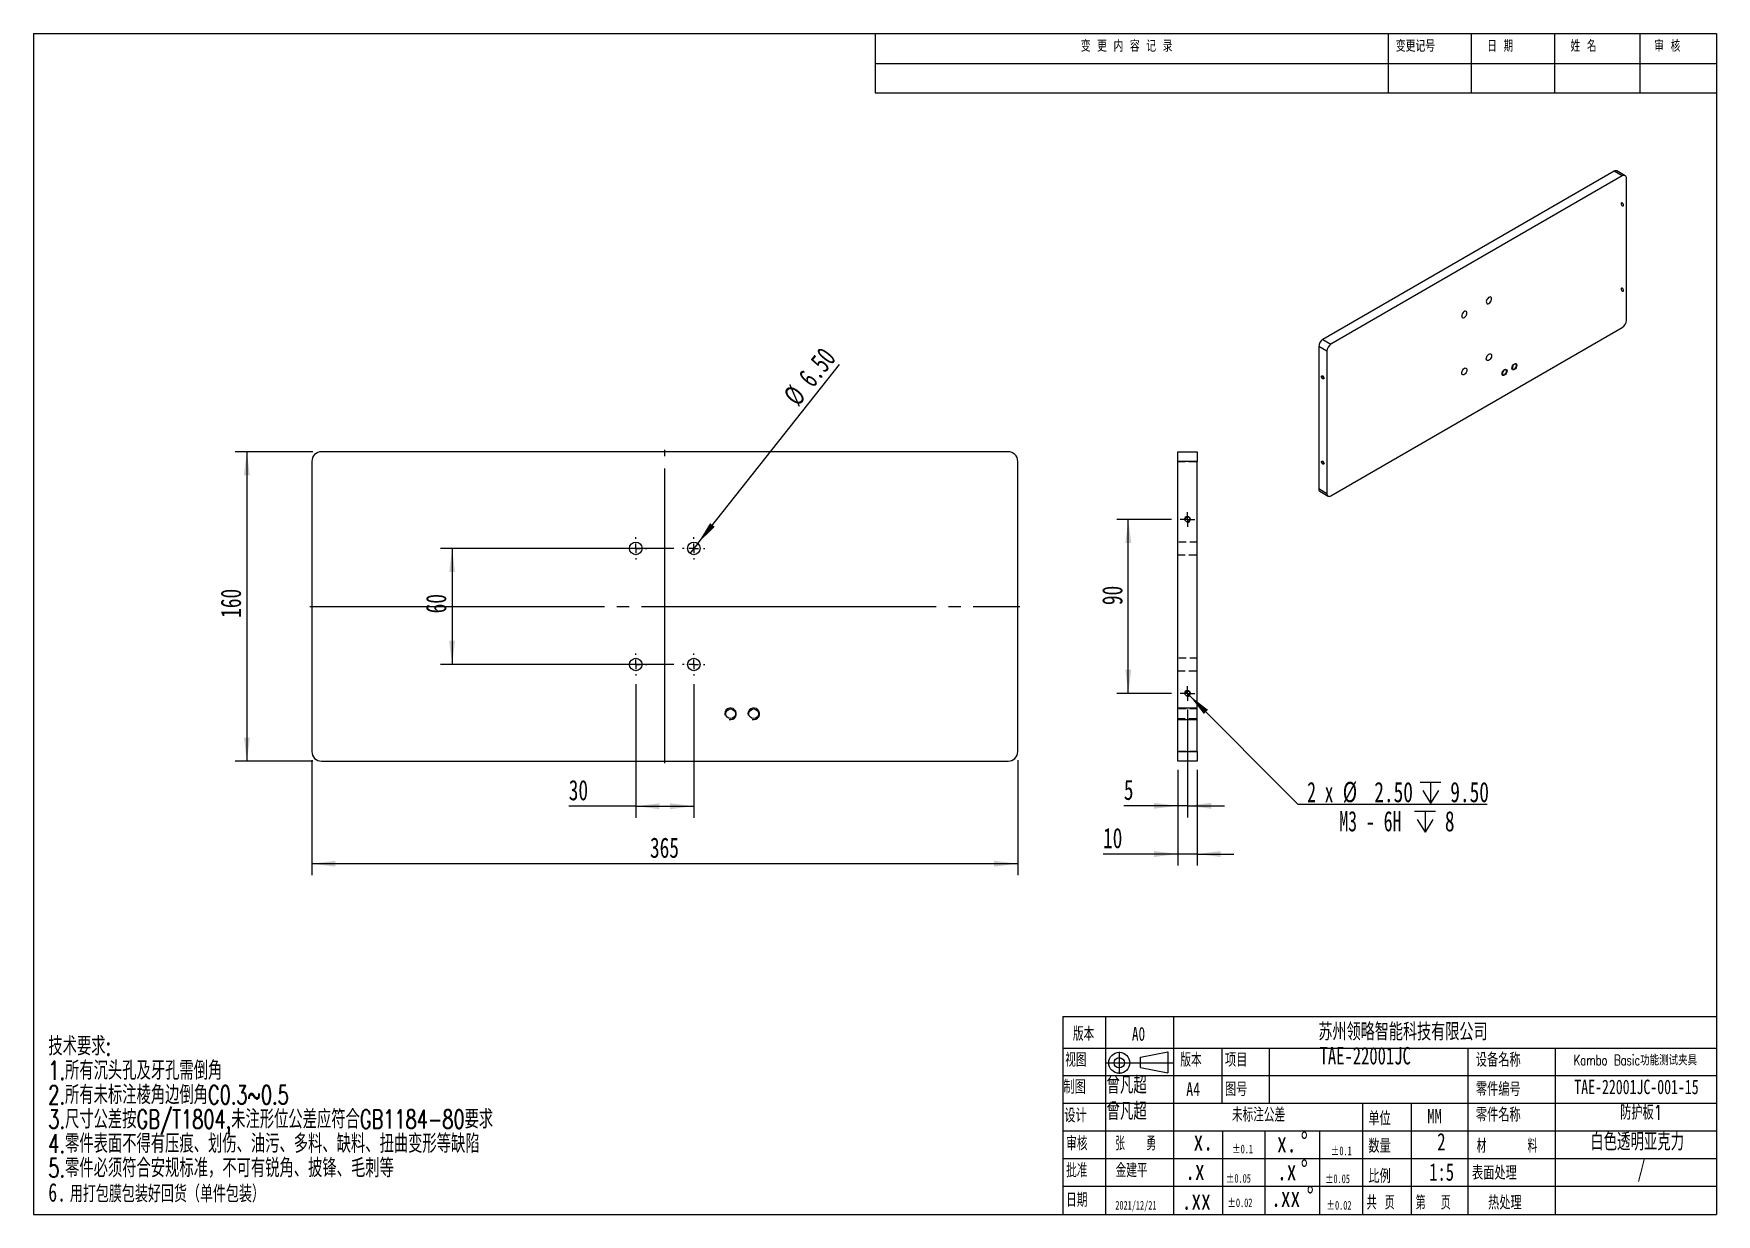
# Model space of a CAD drawing. Extents: x 2 to 292, y 3 to 207.
import ezdxf

# ---------------------------------------------------------------- set-up
doc = ezdxf.new("R2010")
doc.units = 0
for name, pattern in [('SLD-中心线', [34.29, 30.48, -1.27, 1.27, -1.27]), ('SLD-实线', [0]), ('SLD-虚线', [1.905, 1.27, -0.635])]:
    doc.linetypes.add(name, pattern=pattern)
doc.layers.get('0').update_dxf_attribs({"linetype": 'CONTINUOUS'})
for name, color, linetype in [('FORMAT', 7, 'SLD-实线'), ('图层1', 5, 'SLD-中心线'), ('图层7', 7, 'SLD-实线'), ('图框', 7, 'SLD-实线'), ('粗实线', 7, 'SLD-实线')]:
    doc.layers.add(name, color=color, linetype=linetype)
doc.styles.add('SLDTEXTSTYLE0', font='TXT', dxfattribs={"width": 0.7, "bigfont": 'bigfont'})
doc.styles.add('SLDTEXTSTYLE1', font='TXT', dxfattribs={"width": 0.736842, "bigfont": 'bigfont'})
doc.styles.add('SLDTEXTSTYLE10', font='TXT', dxfattribs={"width": 0.633333})
doc.styles.add('SLDTEXTSTYLE11', font='TXT', dxfattribs={"width": 0.642857})
doc.styles.add('SLDTEXTSTYLE2', font='TXT', dxfattribs={"width": 0.7})
doc.styles.add('SLDTEXTSTYLE3', font='TXT', dxfattribs={"width": 0.663})
doc.styles.add('SLDTEXTSTYLE4', font='TXT', dxfattribs={"width": 0.559211, "bigfont": 'bigfont'})
doc.styles.add('SLDTEXTSTYLE5', font='TXT', dxfattribs={"width": 0.736842})
doc.styles.add('SLDTEXTSTYLE6', font='TXT', dxfattribs={"width": 0.629187, "bigfont": 'bigfont'})
doc.styles.add('SLDTEXTSTYLE7', font='TXT', dxfattribs={"width": 0.657895, "bigfont": 'bigfont'})
doc.styles.add('SLDTEXTSTYLE8', font='TXT', dxfattribs={"width": 0.618421, "bigfont": 'bigfont'})
doc.styles.add('SLDTEXTSTYLE9', font='TXT', dxfattribs={"width": 0.58, "bigfont": 'bigfont'})
doc.dimstyles.new('SLDDIMSTYLE0', dxfattribs={"dimtxt": 3.5, "dimasz": 4.08, "dimexe": 0, "dimexo": 0.0625, "dimgap": 0.875, "dimtad": 2, "dimlfac": 3, "dimrnd": 1e-09, "dimzin": 12, "dimtxsty": 'SLDTEXTSTYLE2', "dimsah": 1, "dimcen": 0.09, "dimazin": 3, "dimtfac": 1, "dimtofl": 0, "dimtmove": 0, "dimatfit": 3, "dimtolj": 1, "dimtzin": 12})
doc.dimstyles.new('SLDDIMSTYLE1', dxfattribs={"dimtxt": 3.5, "dimasz": 4.08, "dimexe": 0, "dimexo": 0.0625, "dimgap": 0.875, "dimtad": 2, "dimlfac": 3, "dimrnd": 1e-09, "dimzin": 4, "dimtxsty": 'SLDTEXTSTYLE2', "dimblk1": 'NONE', "dimsah": 1, "dimcen": 0, "dimazin": 3, "dimtfac": 1, "dimtmove": 0, "dimatfit": 3, "dimtolj": 1, "dimtzin": 12})
doc.dimstyles.new('SLDDIMSTYLE2', dxfattribs={"dimtxt": 3.5, "dimasz": 4.08, "dimexe": 0, "dimexo": 0.0625, "dimgap": 0.875, "dimtad": 2, "dimlfac": 3, "dimrnd": 1e-09, "dimzin": 12, "dimtxsty": 'SLDTEXTSTYLE2', "dimsah": 1, "dimcen": 0.09, "dimazin": 3, "dimtfac": 1, "dimtmove": 0, "dimatfit": 3, "dimtolj": 1, "dimtzin": 12})
doc.dimstyles.new('SLDDIMSTYLE3', dxfattribs={"dimtxt": 3.5, "dimasz": 4.08, "dimexe": 0, "dimexo": 0.0625, "dimgap": 0.875, "dimtad": 0, "dimtih": 1, "dimtoh": 1, "dimlfac": 3, "dimrnd": 1e-09, "dimzin": 4, "dimtxsty": 'SLDTEXTSTYLE2', "dimblk1": 'NONE', "dimsah": 1, "dimcen": 0, "dimazin": 3, "dimtfac": 1, "dimtmove": 0, "dimatfit": 3, "dimtolj": 1, "dimtzin": 12})

# ---------------------------------------------------------------- blocks, each defined once
blk = doc.blocks.new('SW_NOTE_0')
at = {"layer": '图层7', "color": 0, "char_height": 1.5, "attachment_point": 1, "style": 'SLDTEXTSTYLE3'}
for s, insert in [('%%p', (0, 1.93)), ('0.05', (1.44, 1.93))]:
    blk.add_mtext(s, dxfattribs=dict(at, insert=insert))
blk = doc.blocks.new('SW_NOTE_1')
at = {"layer": '图层7', "color": 0, "char_height": 1.5, "attachment_point": 1, "style": 'SLDTEXTSTYLE3'}
for s, insert in [('%%p', (0, 1.93)), ('0.02', (1.44, 1.93))]:
    blk.add_mtext(s, dxfattribs=dict(at, insert=insert))
blk = doc.blocks.new('SW_NOTE_2')
at = {"layer": '图层7', "color": 0, "char_height": 1.5, "attachment_point": 1, "style": 'SLDTEXTSTYLE3'}
for s, insert in [('%%p', (0, 1.93)), ('0.1', (1.44, 1.93))]:
    blk.add_mtext(s, dxfattribs=dict(at, insert=insert))
blk = doc.blocks.new('SW_NOTE_3')
at = {"layer": '图层7', "color": 0, "attachment_point": 1}
for s, insert, char_height, style in [('\\M+18B5A术\\M+19776\\M+18B81:', (0, 4.13), 3.2, 'SLDTEXTSTYLE0'), ('1.\\M+18F8A\\M+1974C沉头\\M+18D45\\M+18B79\\M+189E5\\M+18D45\\M+18EF9\\M+1937C\\M+18A70', (0, -0.07), 3.2, 'SLDTEXTSTYLE0'), ('2.\\M+18F8A\\M+1974C\\M+196A2标\\M+1928D棱\\M+18A70边\\M+1937C\\M+18A70C0.3~0.5', (0, -4.27), 3.2, 'SLDTEXTSTYLE0'), ('3.\\M+18EDA\\M+190A1\\M+18CF6\\M+18DB7\\M+188C2GB/T1804,\\M+196A2\\M+1928D\\M+18C60\\M+188CA\\M+18CF6\\M+18DB7应\\M+19584\\M+18D87GB1184-80\\M+19776\\M+18B81', (0, -8.47), 3.2, 'SLDTEXTSTYLE0'), ('4.\\M+197EB\\M+18C8F\\M+1955C\\M+196CA\\M+19573\\M+193BE\\M+1974C压\\M+18DAD\\M+18141划伤\\M+18141\\M+196FB污\\M+18141\\M+191BD\\M+197BF\\M+18141\\M+1E39E\\M+197BF\\M+18141扭\\M+18BC8变\\M+18C60\\M+19399\\M+1E39E\\M+1E89C', (0, -12.67), 3.2, 'SLDTEXTSTYLE0'), ('5.\\M+197EB\\M+18C8F\\M+1954B须\\M+19584\\M+18D87\\M+188C0规标\\M+18F79\\M+18143\\M+19573\\M+189C2\\M+1974C锐\\M+18A70\\M+18141\\M+194E2锋\\M+18141\\M+196D1\\M+18E68\\M+19399', (0, -16.87), 3.2, 'SLDTEXTSTYLE0'), ('6.', (0, -21.07), 3.2, 'SLDTEXTSTYLE2'), ('\\M+19770\\M+191C5\\M+195EF\\M+1968C\\M+195EF\\M+19195\\M+18D44\\M+189F1货\\M+18169单\\M+18C8F\\M+195EF\\M+19195\\M+1816A', (3.72, -21.47), 2.91042, 'SLDTEXTSTYLE0')]:
    blk.add_mtext(s, dxfattribs=dict(at, insert=insert, char_height=char_height, style=style))
blk = doc.blocks.new('SW_NOTE_4')
at = {"layer": '图层7', "color": 0, "char_height": 3.5, "attachment_point": 1, "style": 'SLDTEXTSTYLE2'}
for s, insert in [('.x', (0, 4.51)), ('%%d', (4.07, 4.51))]:
    blk.add_mtext(s, dxfattribs=dict(at, insert=insert))
blk = doc.blocks.new('SW_NOTE_5')
at = {"layer": '图层7', "color": 0, "char_height": 3.5, "attachment_point": 1, "style": 'SLDTEXTSTYLE2'}
for s, insert in [('x.', (0, 4.51)), ('%%d', (4.07, 4.51))]:
    blk.add_mtext(s, dxfattribs=dict(at, insert=insert))
blk = doc.blocks.new('SW_NOTE_6')
at = {"layer": '图层7', "color": 0, "char_height": 3.5, "attachment_point": 1, "style": 'SLDTEXTSTYLE2'}
for s, insert in [('.xx', (0, 4.51)), ('%%d', (6.11, 4.51))]:
    blk.add_mtext(s, dxfattribs=dict(at, insert=insert))
blk = doc.blocks.new('SW_NOTE_7')
at = {"layer": '图层7', "color": 0, "char_height": 1.5, "attachment_point": 1, "style": 'SLDTEXTSTYLE3'}
for s, insert in [('%%p', (0, 1.93)), ('0.1', (1.44, 1.93))]:
    blk.add_mtext(s, dxfattribs=dict(at, insert=insert))
blk = doc.blocks.new('SW_NOTE_8')
at = {"layer": '图层7', "color": 0, "char_height": 1.5, "attachment_point": 1, "style": 'SLDTEXTSTYLE3'}
for s, insert in [('%%p', (0, 1.93)), ('0.05', (1.44, 1.93))]:
    blk.add_mtext(s, dxfattribs=dict(at, insert=insert))
blk = doc.blocks.new('SW_NOTE_9')
at = {"layer": '图层7', "color": 0, "char_height": 1.5, "attachment_point": 1, "style": 'SLDTEXTSTYLE3'}
for s, insert in [('%%p', (0, 1.93)), ('0.02', (1.44, 1.93))]:
    blk.add_mtext(s, dxfattribs=dict(at, insert=insert))
blk = doc.blocks.new('_D')
at = {"layer": '图框', "color": 5}
for p, q in [((50.14, 81.36), (50.14, 61.52)), ((171.81, 81.36), (171.81, 61.52)), ((171.81, 63.52), (50.14, 63.52))]:
    blk.add_line(p, q, dxfattribs=at)
for points in [[(50.14, 63.52), (54.22, 63.02), (54.22, 64.03)], [(171.81, 63.52), (167.73, 64.03), (167.73, 63.02)]]:
    blk.add_solid(points, dxfattribs=at)
at = {"layer": '图框', "color": 5, "insert": (108.42, 68.04), "char_height": 3.5, "attachment_point": 1, "style": 'SLDTEXTSTYLE2'}
blk.add_mtext('365', dxfattribs=at)
blk = doc.blocks.new('_D_1')
at = {"layer": '图框', "color": 5}
for p, q in [((50.31, 134.52), (36.95, 134.52)), ((38.95, 134.52), (38.95, 81.19)), ((50.31, 81.19), (36.95, 81.19))]:
    blk.add_line(p, q, dxfattribs=at)
for points in [[(38.95, 134.52), (38.44, 130.44), (39.46, 130.44)], [(38.95, 81.19), (39.46, 85.27), (38.44, 85.27)]]:
    blk.add_solid(points, dxfattribs=at)
at = {"layer": '图框', "color": 5, "insert": (34.44, 105.9), "char_height": 3.5, "attachment_point": 1, "rotation": 90, "style": 'SLDTEXTSTYLE2'}
blk.add_mtext('160', dxfattribs=at)
blk = doc.blocks.new('_D_2')
at = {"layer": '图框', "color": 5}
for p, q in [((112.56, 117.86), (72.32, 117.86)), ((74.32, 117.86), (74.32, 97.86)), ((112.56, 97.86), (72.32, 97.86))]:
    blk.add_line(p, q, dxfattribs=at)
for points in [[(74.32, 117.86), (73.81, 113.78), (74.83, 113.78)], [(74.32, 97.86), (74.83, 101.94), (73.81, 101.94)]]:
    blk.add_solid(points, dxfattribs=at)
at = {"layer": '图框', "color": 5, "insert": (69.81, 106.67), "char_height": 3.5, "attachment_point": 1, "rotation": 90, "style": 'SLDTEXTSTYLE2'}
blk.add_mtext('60', dxfattribs=at)
blk = doc.blocks.new('_D_3')
at = {"layer": '图框', "color": 5}
for p, q in [((105.98, 94.44), (105.98, 71.43)), ((115.98, 94.44), (115.98, 71.43)), ((105.98, 73.43), (94.42, 73.43)), ((105.98, 73.43), (115.98, 73.43))]:
    blk.add_line(p, q, dxfattribs=at)
for points in [[(105.98, 73.43), (110.06, 72.93), (110.06, 73.94)], [(115.98, 73.43), (111.9, 73.94), (111.9, 72.93)]]:
    blk.add_solid(points, dxfattribs=at)
at = {"layer": '图框', "color": 5, "insert": (94.42, 77.95), "char_height": 3.5, "attachment_point": 1, "style": 'SLDTEXTSTYLE2'}
blk.add_mtext('30', dxfattribs=at)
blk = doc.blocks.new('_D_4')
at = {"layer": '图框', "color": 5}
for q in [(141.1, 149.57), (115.3, 117.01)]:
    blk.add_line((116.65, 118.71), q, dxfattribs=at)
blk.add_solid([(116.65, 118.71), (119.58, 121.59), (118.78, 122.22)], dxfattribs=at)
at = {"layer": '图框', "color": 5, "char_height": 3.5, "attachment_point": 1, "rotation": 51.6164, "style": 'SLDTEXTSTYLE2'}
for s, insert in [('6.50', (133.76, 147.56)), ('%%c', (131.19, 144.34))]:
    blk.add_mtext(s, dxfattribs=dict(at, insert=insert))
blk = doc.blocks.new('_NONE')
blk = doc.blocks.new('SW_CENTERMARKSYMBOL_0')
at = {"layer": '图框', "color": 0}
for p, q in [((-1.67, 0), (-1.92, 0)), ((0, 0), (-0.83, 0)), ((0, 1.67), (0, 1.92)), ((0, 0), (0, 0.83)), ((0, 0), (0, -0.83)), ((0, 0), (0.83, 0)), ((1.67, 0), (1.92, 0)), ((0, -1.67), (0, -1.92))]:
    blk.add_line(p, q, dxfattribs=at)
blk = doc.blocks.new('SW_CENTERMARKSYMBOL_1')
at = {"layer": '图框', "color": 0}
for p, q in [((-1.67, 0), (-1.92, 0)), ((0, 0), (-0.83, 0)), ((0, 1.67), (0, 1.92)), ((0, 0), (0, 0.83)), ((0, 0), (0, -0.83)), ((0, 0), (0.83, 0)), ((1.67, 0), (1.92, 0)), ((0, -1.67), (0, -1.92))]:
    blk.add_line(p, q, dxfattribs=at)
blk = doc.blocks.new('SW_CENTERMARKSYMBOL_2')
at = {"layer": '图框', "color": 0}
for p, q in [((-1.67, 0), (-1.92, 0)), ((0, 0), (-0.83, 0)), ((0, 1.67), (0, 1.92)), ((0, 0), (0, 0.83)), ((0, 0), (0, -0.83)), ((0, 0), (0.83, 0)), ((1.67, 0), (1.92, 0)), ((0, -1.67), (0, -1.92))]:
    blk.add_line(p, q, dxfattribs=at)
blk = doc.blocks.new('SW_CENTERMARKSYMBOL_3')
at = {"layer": '图框', "color": 0}
for p, q in [((-1.67, 0), (-1.92, 0)), ((0, 0), (-0.83, 0)), ((0, 1.67), (0, 1.92)), ((0, 0), (0, 0.83)), ((0, 0), (0, -0.83)), ((0, 0), (0.83, 0)), ((1.67, 0), (1.92, 0)), ((0, -1.67), (0, -1.92))]:
    blk.add_line(p, q, dxfattribs=at)
blk = doc.blocks.new('_D_5')
at = {"layer": '图框', "color": 5}
for p, q in [((199.39, 79.69), (199.39, 63.19)), ((202.72, 79.69), (202.72, 63.19)), ((199.39, 65.19), (186.5, 65.19)), ((202.72, 65.19), (199.39, 65.19)), ((202.72, 65.19), (209.07, 65.19))]:
    blk.add_line(p, q, dxfattribs=at)
for points in [[(199.39, 65.19), (195.31, 65.7), (195.31, 64.68)], [(202.72, 65.19), (206.8, 64.68), (206.8, 65.7)]]:
    blk.add_solid(points, dxfattribs=at)
at = {"layer": '图框', "color": 5, "insert": (186.5, 69.7), "char_height": 3.5, "attachment_point": 1, "style": 'SLDTEXTSTYLE2'}
blk.add_mtext('10', dxfattribs=at)
blk = doc.blocks.new('_D_6')
at = {"layer": '图框', "color": 5}
for p, q in [((198.31, 122.86), (188.86, 122.86)), ((190.86, 92.86), (190.86, 122.86)), ((198.31, 92.86), (188.86, 92.86))]:
    blk.add_line(p, q, dxfattribs=at)
for points in [[(190.86, 122.86), (190.35, 118.78), (191.37, 118.78)], [(190.86, 92.86), (191.37, 96.94), (190.35, 96.94)]]:
    blk.add_solid(points, dxfattribs=at)
at = {"layer": '图框', "color": 5, "insert": (186.35, 108.09), "char_height": 3.5, "attachment_point": 1, "rotation": 90, "style": 'SLDTEXTSTYLE2'}
blk.add_mtext('90', dxfattribs=at)
blk = doc.blocks.new('_D_7')
at = {"layer": '图框', "color": 5}
for p, q in [((201.06, 90.11), (201.06, 71.5)), ((199.39, 79.69), (199.39, 71.5)), ((199.39, 73.5), (190.09, 73.5)), ((201.06, 73.5), (199.39, 73.5)), ((201.06, 73.5), (207.41, 73.5))]:
    blk.add_line(p, q, dxfattribs=at)
for points in [[(199.39, 73.5), (195.31, 74.01), (195.31, 73)], [(201.06, 73.5), (205.14, 73), (205.14, 74.01)]]:
    blk.add_solid(points, dxfattribs=at)
at = {"layer": '图框', "color": 5, "insert": (190.09, 78.02), "char_height": 3.5, "attachment_point": 1, "style": 'SLDTEXTSTYLE2'}
blk.add_mtext('5', dxfattribs=at)
blk = doc.blocks.new('SW_SYMBOL_HOLE_DEPTH')
at = {"layer": '图框', "color": 0}
for p, q in [((0, 875), (800, 875)), ((400, 875), (400, 75)), ((100, 555), (400, 75)), ((700, 555), (400, 75))]:
    blk.add_line(p, q, dxfattribs=at)
blk = doc.blocks.new('_D_8')
at = {"layer": '图框', "color": 5}
for p, q in [((200.76, 93.15), (201.35, 92.56)), ((201.35, 92.56), (220.1, 73.81)), ((220.1, 73.81), (252.7, 73.81))]:
    blk.add_line(p, q, dxfattribs=at)
blk.add_solid([(201.35, 92.56), (203.88, 89.32), (204.6, 90.04)], dxfattribs=at)
at = {"layer": '图框', "color": 5, "xscale": 0.004511737089201878, "yscale": 0.004511737089201878, "zscale": 0.004511737089201878}
for p in [(241.14, 73.63), (240.21, 68.61)]:
    blk.add_blockref('SW_SYMBOL_HOLE_DEPTH', p, dxfattribs=at)
at = {"layer": '图框', "color": 5, "char_height": 3.5, "attachment_point": 1}
for s, insert, style in [('2 x', (221.69, 77.62), 'SLDTEXTSTYLE10'), ('%%c', (227.82, 77.63), 'SLDTEXTSTYLE2'), ('2.50', (233.25, 77.62), 'SLDTEXTSTYLE2'), ('9.50', (246.35, 77.62), 'SLDTEXTSTYLE2'), ('M3 - 6H', (227.22, 72.6), 'SLDTEXTSTYLE11'), ('8', (245.42, 72.6), 'SLDTEXTSTYLE2')]:
    blk.add_mtext(s, dxfattribs=dict(at, insert=insert, style=style))
blk = doc.blocks.new('SW_CENTERMARKSYMBOL_4')
at = {"layer": '图框', "color": 0}
for p, q in [((-0.83, 0), (-1.25, 0)), ((0, 0), (-0.83, 0)), ((0, 0.83), (0, 1.25)), ((0, 0), (0, 0.83)), ((0, 0), (0, -0.83)), ((0, 0), (0.83, 0)), ((0.83, 0), (1.25, 0)), ((0, -0.83), (0, -1.25))]:
    blk.add_line(p, q, dxfattribs=at)
blk = doc.blocks.new('SW_CENTERMARKSYMBOL_5')
at = {"layer": '图框', "color": 0}
for p, q in [((-0.83, 0), (-1.25, 0)), ((0, 0), (-0.83, 0)), ((0, 0.83), (0, 1.25)), ((0, 0), (0, 0.83)), ((0, 0), (0, -0.83)), ((0, 0), (0.83, 0)), ((0.83, 0), (1.25, 0)), ((0, -0.83), (0, -1.25))]:
    blk.add_line(p, q, dxfattribs=at)

msp = doc.modelspace()

# ---------------------------------------------------------------- linework, layer by layer
at = {"color": 7, "linetype": 'SLD-实线'}
for p, q in [((274.5806, 182.8599), (224.376, 153.8774)), ((275.9948, 182.0435), (274.5806, 182.8599)), ((276.4948, 182.093), (275.0806, 182.9094)), ((275.9948, 182.0435), (225.7902, 153.061)), ((276.7019, 157.1389), (276.7019, 181.6352)), ((224.376, 153.8774), (225.7902, 153.061)), ((225.7902, 126.9317), (275.9948, 155.9142)), ((225.0831, 151.8363), (223.6689, 152.6527)), ((223.6689, 152.6527), (223.6689, 128.1565)), ((225.0831, 151.8363), (225.0831, 127.34)), ((170.1427, 134.5241), (51.8094, 134.5241)), ((199.3902, 134.5241), (202.7235, 134.5241)), ((199.3902, 132.8574), (199.3902, 134.5241)), ((202.7235, 134.5241), (202.7235, 132.8574)), ((50.1427, 132.8574), (50.1427, 82.8574)), ((171.8094, 82.8574), (171.8094, 132.8574)), ((202.7235, 132.8574), (199.3902, 132.8574)), ((199.3902, 82.8574), (199.3902, 132.8574)), ((202.7235, 82.8574), (202.7235, 132.8574)), ((223.6689, 128.1565), (225.0831, 127.34)), ((223.8761, 127.6986), (225.2903, 126.8822)), ((199.3902, 90.3574), (202.7235, 90.3574)), ((199.3902, 90.3574), (202.7235, 90.3574)), ((199.3902, 88.3574), (202.7235, 88.3574)), ((199.3902, 88.3574), (202.7235, 88.3574)), ((199.3902, 82.8574), (202.7235, 82.8574)), ((199.3902, 81.1908), (199.3902, 82.8574)), ((202.7235, 82.8574), (202.7235, 81.1908)), ((51.8094, 81.1908), (170.1427, 81.1908)), ((202.7235, 81.1908), (199.3902, 81.1908))]:
    msp.add_line(p, q, dxfattribs=at)
at = {"color": 7, "linetype": 'SLD-虚线'}
for p, q in [((199.3902, 132.8574), (202.7235, 132.8574)), ((202.7235, 118.9408), (199.3902, 118.9408)), ((199.3902, 116.7741), (202.7235, 116.7741)), ((202.7235, 98.9408), (199.3902, 98.9408)), ((199.3902, 96.7741), (202.7235, 96.7741)), ((202.7235, 90.1908), (199.3902, 90.1908)), ((199.3902, 88.5241), (202.7235, 88.5241)), ((202.7235, 82.8574), (199.3902, 82.8574))]:
    msp.add_line(p, q, dxfattribs=at)
at = {"color": 7, "linetype": 'SLD-实线', "flags": 128}
for points in [[(275.9948, 177.3891), (275.9136, 177.4173), (275.8448, 177.4039), (275.7988, 177.351), (275.7827, 177.2666), (275.7988, 177.1635), (275.8448, 177.0575), (275.9136, 176.9647), (275.9948, 176.8992), (276.076, 176.8709), (276.1448, 176.8843), (276.1908, 176.9372), (276.2069, 177.0217), (276.1908, 177.1247), (276.1448, 177.2307), (276.076, 177.3236), (275.9948, 177.3891)], [(275.9948, 162.6914), (275.9136, 162.7196), (275.8448, 162.7062), (275.7988, 162.6533), (275.7827, 162.5689), (275.7988, 162.4658), (275.8448, 162.3598), (275.9136, 162.2669), (275.9948, 162.2014), (276.076, 162.1732), (276.1448, 162.1866), (276.1908, 162.2395), (276.2069, 162.3239), (276.1908, 162.427), (276.1448, 162.533), (276.076, 162.6258), (275.9948, 162.6914)], [(253.0138, 160.0807), (253.1631, 160.1956), (253.2961, 160.3556), (253.3986, 160.5433), (253.4594, 160.7384), (253.4719, 160.9197), (253.4347, 161.0676), (253.352, 161.1661), (253.2326, 161.2045), (253.0895, 161.1786), (252.9382, 161.0913), (252.7951, 160.952), (252.6757, 160.7757), (252.5929, 160.5817), (252.5558, 160.3909), (252.5683, 160.224), (252.6291, 160.099), (252.7315, 160.0297), (252.8646, 160.0233), (253.0138, 160.0807)], [(248.7712, 157.6315), (248.9204, 157.7464), (249.0535, 157.9064), (249.156, 158.0941), (249.2168, 158.2892), (249.2292, 158.4705), (249.1921, 158.6184), (249.1094, 158.7169), (248.99, 158.7553), (248.8469, 158.7294), (248.6955, 158.6421), (248.5524, 158.5027), (248.433, 158.3265), (248.3503, 158.1325), (248.3131, 157.9416), (248.3256, 157.7747), (248.3864, 157.6498), (248.4889, 157.5804), (248.622, 157.5741), (248.7712, 157.6315)], [(253.0138, 151.3437), (253.1631, 151.4011), (253.2961, 151.3948), (253.3986, 151.3254), (253.4594, 151.2005), (253.4719, 151.0336), (253.4347, 150.8428), (253.352, 150.6487), (253.2326, 150.4725), (253.0895, 150.3331), (252.9382, 150.2458), (252.7951, 150.2199), (252.6757, 150.2583), (252.5929, 150.3568), (252.5558, 150.5047), (252.5683, 150.6861), (252.6291, 150.8811), (252.7315, 151.0688), (252.8646, 151.2288), (253.0138, 151.3437)], [(248.7712, 148.8945), (248.9204, 148.9519), (249.0535, 148.9456), (249.156, 148.8762), (249.2168, 148.7513), (249.2292, 148.5843), (249.1921, 148.3935), (249.1094, 148.1995), (248.99, 148.0233), (248.8469, 147.8839), (248.6955, 147.7966), (248.5524, 147.7707), (248.433, 147.8091), (248.3503, 147.9076), (248.3131, 148.0555), (248.3256, 148.2368), (248.3864, 148.4319), (248.4889, 148.6196), (248.622, 148.7796), (248.7712, 148.8945)], [(255.7008, 147.7099), (255.5385, 147.6534), (255.4008, 147.6802), (255.3089, 147.786), (255.2766, 147.9549), (255.3089, 148.161), (255.4008, 148.373), (255.5385, 148.5587), (255.7008, 148.6897), (255.8632, 148.7461), (256.0008, 148.7194), (256.0928, 148.6136), (256.1251, 148.4447), (256.0928, 148.2386), (256.0008, 148.0265), (255.8632, 147.8409), (255.7008, 147.7099)], [(255.7008, 147.7915), (255.8286, 147.8928), (255.939, 148.0356), (256.0173, 148.2005), (256.0529, 148.3654), (256.0409, 148.5078), (255.983, 148.6087), (255.887, 148.6544), (255.7658, 148.6386), (255.6359, 148.5636), (255.5147, 148.4395), (255.4187, 148.283), (255.3608, 148.1152), (255.3488, 147.9589), (255.3844, 147.8351), (255.4627, 147.7606), (255.5731, 147.7454), (255.7008, 147.7915)], [(257.3979, 148.6896), (257.2355, 148.6331), (257.0979, 148.6599), (257.0059, 148.7657), (256.9736, 148.9346), (257.0059, 149.1407), (257.0979, 149.3527), (257.2355, 149.5384), (257.3979, 149.6694), (257.5603, 149.7258), (257.6979, 149.6991), (257.7899, 149.5932), (257.8222, 149.4244), (257.7899, 149.2183), (257.6979, 149.0062), (257.5603, 148.8206), (257.3979, 148.6896)], [(257.3979, 148.7712), (257.5256, 148.8725), (257.6361, 149.0153), (257.7144, 149.1802), (257.7499, 149.345), (257.738, 149.4875), (257.68, 149.5884), (257.584, 149.634), (257.4629, 149.6183), (257.3329, 149.5433), (257.2118, 149.4192), (257.1158, 149.2626), (257.0578, 149.0949), (257.0459, 148.9386), (257.0814, 148.8148), (257.1597, 148.7403), (257.2702, 148.725), (257.3979, 148.7712)], [(224.376, 147.5902), (224.4572, 147.5247), (224.526, 147.4319), (224.572, 147.3258), (224.5881, 147.2228), (224.572, 147.1383), (224.526, 147.0854), (224.4572, 147.0721), (224.376, 147.1003), (224.2948, 147.1658), (224.226, 147.2586), (224.18, 147.3646), (224.1639, 147.4677), (224.18, 147.5521), (224.226, 147.605), (224.2948, 147.6184), (224.376, 147.5902)], [(224.376, 147.1411), (224.4437, 147.1176), (224.501, 147.1287), (224.5393, 147.1728), (224.5528, 147.2432), (224.5393, 147.3291), (224.501, 147.4174), (224.4437, 147.4948), (224.376, 147.5494), (224.3084, 147.5729), (224.251, 147.5617), (224.2127, 147.5176), (224.1992, 147.4473), (224.2127, 147.3614), (224.251, 147.273), (224.3084, 147.1957), (224.376, 147.1411)], [(224.376, 132.8925), (224.4572, 132.8269), (224.526, 132.7341), (224.572, 132.6281), (224.5881, 132.525), (224.572, 132.4406), (224.526, 132.3877), (224.4572, 132.3743), (224.376, 132.4025), (224.2948, 132.468), (224.226, 132.5609), (224.18, 132.6669), (224.1639, 132.77), (224.18, 132.8544), (224.226, 132.9073), (224.2948, 132.9207), (224.376, 132.8925)], [(224.376, 132.4434), (224.4437, 132.4198), (224.501, 132.431), (224.5393, 132.4751), (224.5528, 132.5454), (224.5393, 132.6313), (224.501, 132.7197), (224.4437, 132.797), (224.376, 132.8516), (224.3084, 132.8751), (224.251, 132.864), (224.2127, 132.8199), (224.1992, 132.7495), (224.2127, 132.6637), (224.251, 132.5753), (224.3084, 132.498), (224.376, 132.4434)]]:
    msp.add_lwpolyline(points, dxfattribs=at)
at = {"color": 7, "linetype": 'SLD-实线'}
for centre, radius in [((201.0568, 122.8574), 0.4167), ((105.976, 117.8574), 1.0833), ((115.976, 117.8574), 1.0833), ((105.976, 97.8574), 1.0833), ((115.976, 97.8574), 1.0833), ((201.0568, 92.8574), 0.4167), ((122.3093, 89.3574), 0.8333), ((126.3093, 89.3574), 0.8333)]:
    msp.add_circle(centre, radius, dxfattribs=at)
for centre, radius, start, end in [((274.8735, 182.451), 0.503, 65.692769, 125.617762), ((276.2708, 181.7051), 0.4367, 350.786064, 129.20348), ((275.1667, 157.2088), 1.5368, 302.605405, 357.394496), ((225.2041, 152.5828), 1.5368, 122.605405, 177.394496), ((226.6183, 151.7664), 1.5368, 122.605405, 177.394496), ((51.8093, 132.8574), 1.6667, 90, 180), ((170.1427, 132.8574), 1.6667, 0, 90), ((224.1589, 128.1024), 0.493, 173.702636, 234.98532), ((225.5142, 127.2701), 0.4367, 170.786064, 309.20348), ((201.0568, 122.8574), 0.5, 255, 195), ((201.0568, 122.8574), 0.5, 255, 195), ((201.0568, 92.8574), 0.5, 255, 195), ((201.0568, 92.8574), 0.5, 255, 195), ((122.3093, 89.3574), 1, 255, 195), ((126.3093, 89.3574), 1, 255, 195), ((51.8093, 82.8574), 1.6667, 180, 270), ((170.1427, 82.8574), 1.6667, 270, 0)]:
    msp.add_arc(centre, radius, start, end, dxfattribs=at)
at = {"layer": 'FORMAT'}
for p, q in [((186.9105, 37.1977), (186.9105, 3.096)), ((198.6608, 37.1977), (198.6608, 3.096)), ((179.5526, 31.7585), (292.2034, 31.7585)), ((192.9513, 30.2008), (197.6888, 31.1259)), ((192.9513, 28.3841), (192.9513, 30.2008)), ((197.6888, 31.1259), (197.6888, 27.459)), ((206.9514, 31.7585), (206.9514, 22.2447)), ((215.1545, 31.7585), (215.1545, 22.2447)), ((249.3619, 31.7585), (249.3619, 3.096)), ((264.3995, 31.7585), (264.3995, 3.096)), ((179.5526, 27.0016), (292.2034, 27.0016)), ((192.9513, 28.3841), (197.6888, 27.459)), ((179.5526, 22.2447), (292.2034, 22.2447)), ((231.209, 22.2447), (231.209, 3.096)), ((239.69, 3.096), (239.69, 22.2447)), ((179.5526, 17.4877), (292.2034, 17.4877)), ((207.1023, 17.4877), (207.1023, 3.096)), ((214.3712, 17.4877), (214.3712, 3.096)), ((223.8382, 17.4877), (223.8382, 3.096)), ((179.5526, 12.7308), (292.2034, 12.7308)), ((179.5526, 7.9739), (292.2034, 7.9739))]:
    msp.add_line(p, q, dxfattribs=at)
at = {"layer": 'FORMAT', "linetype": 'SLD-中心线'}
for p, q in [((186.9105, 29.2126), (198.5177, 29.2126)), ((189.3023, 31.121), (189.3023, 27.3042))]:
    msp.add_line(p, q, dxfattribs=at)
at = {"layer": 'FORMAT'}
for radius in [1.8127, 0.8876]:
    msp.add_circle((189.3023, 29.2126), radius, dxfattribs=at)
at = {"layer": '图层7', "color": 5}
for p, q in [((147.2034, 206.5709), (147.2034, 196.3543)), ((235.6318, 206.5709), (235.6318, 196.3543)), ((249.9618, 206.5709), (249.9618, 196.3543)), ((264.2917, 206.5709), (264.2917, 196.3543)), ((279.0039, 206.5709), (279.0039, 196.3543)), ((147.2034, 201.4421), (292.2034, 201.4421)), ((147.2034, 196.3543), (292.2034, 196.3543))]:
    msp.add_line(p, q, dxfattribs=at)
at = {"layer": '图框', "color": 5, "linetype": 'SLD-中心线', "ltscale": 1.666667}
for p, q in [((110.976, 80.8574), (110.976, 134.8574)), ((49.8093, 107.8574), (172.1427, 107.8574))]:
    msp.add_line(p, q, dxfattribs=at)
at = {"layer": '粗实线', "color": 5}
for p, q in [((2.2034, 206.5709), (2.2034, 3.096)), ((2.2034, 206.5709), (292.2034, 206.5709)), ((292.2034, 206.5709), (292.2034, 3.096)), ((2.2034, 3.096), (292.2034, 3.096))]:
    msp.add_line(p, q, dxfattribs=at)
at = {"layer": '粗实线'}
for q in [(179.5526, 3.096), (292.2034, 37.1977)]:
    msp.add_line((179.5526, 37.1977), q, dxfattribs=at)

# ---------------------------------------------------------------- block references
at = {"layer": '图层7', "color": 5}
msp.add_blockref('SW_NOTE_3', (4.7282, 29.5618), dxfattribs=at)
at = {"layer": '图层7'}
for name, p in [('SW_NOTE_5', (216.501, 12.7556)), ('SW_NOTE_2', (208.7805, 13.1843)), ('SW_NOTE_7', (225.794, 12.8605)), ('SW_NOTE_4', (216.501, 7.9479)), ('SW_NOTE_0', (207.6993, 8.1175)), ('SW_NOTE_8', (224.7726, 8.0528)), ('SW_NOTE_1', (207.9701, 3.9175)), ('SW_NOTE_6', (215.4826, 3.3728)), ('SW_NOTE_9', (225.0434, 3.4777))]:
    msp.add_blockref(name, p, dxfattribs=at)
at = {"layer": '图框', "color": 5}
for name, p in [('SW_CENTERMARKSYMBOL_4', (201.0568, 122.8574)), ('SW_CENTERMARKSYMBOL_1', (105.976, 117.8574)), ('SW_CENTERMARKSYMBOL_0', (115.976, 117.8574)), ('SW_CENTERMARKSYMBOL_2', (105.976, 97.8574)), ('SW_CENTERMARKSYMBOL_3', (115.976, 97.8574)), ('SW_CENTERMARKSYMBOL_5', (201.0568, 92.8574))]:
    msp.add_blockref(name, p, dxfattribs=at)

# ---------------------------------------------------------------- texts
at = {"layer": 'FORMAT', "char_height": 2.38125, "attachment_point": 2, "style": 'SLDTEXTSTYLE0'}
for s, insert in [('\\M+194C5\\M+1967B', (183.1502, 35.3948)), ('\\M+196A2标\\M+1928D\\M+18CF6\\M+18DB7', (213.3036, 21.4527))]:
    msp.add_mtext(s, dxfattribs=dict(at, insert=insert))
at = {"layer": 'FORMAT', "color": 5, "insert": (192.6183, 35.3948), "char_height": 2.38125, "attachment_point": 2, "style": 'SLDTEXTSTYLE2'}
msp.add_mtext('A0', dxfattribs=at)
at = {"layer": '图层1'}
for s, insert, char_height, attachment_point, style in [('TAE-22001JC', (231.6855, 31.9277), 3, 2, 'SLDTEXTSTYLE2'), ('Kambo Basic\\M+18CF7\\M+1945C测试夹\\M+18BEF', (278.2525, 30.5774), 1.8, 2, 'SLDTEXTSTYLE0'), ('\\M+1915C\\M+1967D\\M+192B4', (187.11, 26.8774), 3, 1, 'SLDTEXTSTYLE0'), ('TAE-22001JC-001-15', (278.4425, 26.3148), 2.5, 2, 'SLDTEXTSTYLE2'), ('\\M+1915C\\M+1967D\\M+192B4', (187.11, 22.3487), 3, 1, 'SLDTEXTSTYLE0'), ('\\M+19668护\\M+194C21', (279.2669, 21.9104), 2.5, 2, 'SLDTEXTSTYLE0'), ('\\M+19492\\M+19046\\M+193A7\\M+196BE亚\\M+18D8E\\M+197CD', (278.5631, 17.1055), 3, 2, 'SLDTEXTSTYLE0'), ('2', (244.8218, 17.1055), 3, 2, 'SLDTEXTSTYLE2'), ('1:5', (244.8572, 11.8971), 3, 2, 'SLDTEXTSTYLE2'), ('/', (279.303, 12.4618), 3, 2, 'SLDTEXTSTYLE2')]:
    msp.add_mtext(s, dxfattribs=dict(at, insert=insert, char_height=char_height, attachment_point=attachment_point, style=style))
at = {"layer": '图层7', "color": 5, "char_height": 2, "attachment_point": 1}
for s, insert, style in [('变 \\M+18D58 \\M+193E0 \\M+19765 记 录', (182.6641, 205.4556), 'SLDTEXTSTYLE6'), ('变\\M+18D58记\\M+18D86', (236.9584, 205.4556), 'SLDTEXTSTYLE1'), ('\\M+193FA \\M+18AFA', (252.7189, 205.4556), 'SLDTEXTSTYLE7'), ('\\M+190A9 \\M+196BC', (267.0832, 205.4556), 'SLDTEXTSTYLE7'), ('审 \\M+18A6A', (281.5173, 205.4556), 'SLDTEXTSTYLE7')]:
    msp.add_mtext(s, dxfattribs=dict(at, insert=insert, style=style))
at = {"layer": '图层7', "attachment_point": 1}
for s, insert, char_height, style in [('苏\\M+18F42领\\M+197AA\\M+19271\\M+1945C\\M+189C8\\M+18B5A\\M+1974C\\M+18CC0\\M+18CF6\\M+18E69', (223.6077, 36.0651), 3, 'SLDTEXTSTYLE1'), ('视图', (179.9882, 30.9073), 2.38125, 'SLDTEXTSTYLE0'), ('\\M+194C5\\M+1967B', (199.8333, 30.9073), 2.38125, 'SLDTEXTSTYLE0'), ('项\\M+196DA', (207.5176, 30.9073), 2.38125, 'SLDTEXTSTYLE1'), ('设备\\M+196BC\\M+18FCC', (250.7534, 30.9073), 2.38125, 'SLDTEXTSTYLE1'), ('\\M+190A7图', (179.6707, 26.2451), 2.38125, 'SLDTEXTSTYLE1'), ('\\M+197EB\\M+18C8F编\\M+18D86', (250.7534, 25.8571), 2.38125, 'SLDTEXTSTYLE1'), ('A4', (200.8409, 25.8571), 2.38125, 'SLDTEXTSTYLE5'), ('图\\M+18D86', (207.5176, 25.8571), 2.38125, 'SLDTEXTSTYLE1'), ('设计', (179.8294, 21.3284), 2.38125, 'SLDTEXTSTYLE1'), ('单\\M+188CA', (232.2298, 20.804), 2.38125, 'SLDTEXTSTYLE1'), ('MM', (242.3949, 21.2617), 2.5, 'SLDTEXTSTYLE5'), ('\\M+197EB\\M+18C8F\\M+196BC\\M+18FCC', (250.7534, 21.4527), 2.38125, 'SLDTEXTSTYLE1'), ('审\\M+18A6A', (180.1469, 16.5082), 2.38125, 'SLDTEXTSTYLE0'), ('张   \\M+19745', (188.6177, 16.5082), 2.38125, 'SLDTEXTSTYLE9'), ('x.', (202.1097, 17.5912), 3.5, 'SLDTEXTSTYLE2'), ('\\M+19094\\M+197CA', (232.2298, 16.0852), 2.38125, 'SLDTEXTSTYLE1'), ('\\M+18DDE      \\M+197BF', (250.8857, 16.0852), 2.38125, 'SLDTEXTSTYLE4'), ('\\M+194E1\\M+18F79', (180.1469, 11.8639), 2.38125, 'SLDTEXTSTYLE0'), ('\\M+18BE0\\M+18C9A\\M+195BD', (188.6777, 11.8639), 2.38125, 'SLDTEXTSTYLE0'), ('.x', (200.6837, 12.5244), 3.5, 'SLDTEXTSTYLE2'), ('\\M+1955C\\M+196CA处\\M+1979D', (250.0935, 11.4415), 2.38125, 'SLDTEXTSTYLE1'), ('\\M+194E4\\M+197E1', (232.2298, 10.8768), 2.38125, 'SLDTEXTSTYLE1'), ('\\M+193FA\\M+18AFA', (180.1469, 6.7635), 2.38125, 'SLDTEXTSTYLE0'), ('.xx', (200.0729, 7.3846), 3.5, 'SLDTEXTSTYLE2'), ('\\M+18BA4 页', (231.9372, 6.3016), 2.38125, 'SLDTEXTSTYLE7'), ('\\M+191E6  页', (240.4032, 6.3016), 2.38125, 'SLDTEXTSTYLE8'), ('热处\\M+1979D', (252.8701, 6.3016), 2.38125, 'SLDTEXTSTYLE1'), ('2021/12/21', (188.6177, 5.4113), 1.5, 'SLDTEXTSTYLE3')]:
    msp.add_mtext(s, dxfattribs=dict(at, insert=insert, char_height=char_height, style=style))

# ---------------------------------------------------------------- dimensions: what is measured, and where the dimension line sits
at = {"layer": '图框', "color": 5}
dim = msp.add_diameter_dim_2p(p1=(115.3033, 117.0083), p2=(116.6487, 118.7066), dimstyle='SLDDIMSTYLE1', dxfattribs=at)
dim.commit()
dim.dimension.update_dxf_attribs({"geometry": '_D_4', "text_midpoint": (137.9909, 145.6496), "dimtype": 163})
for base, p1, p2, angle, picture, middle in [((38.9495, 81.1908), (51.8093, 134.5241), (51.8093, 81.1908), 90, '_D_1', (38.9495, 108.2047)), ((190.8578, 122.8574), (199.8068, 92.8574), (199.8068, 122.8574), 90, '_D_6', (190.8578, 109.6258)), ((74.3177, 97.8574), (114.0593, 117.8574), (114.0593, 97.8574), 90, '_D_2', (74.3177, 108.2047)), ((50.1427, 63.5241), (171.8093, 82.8574), (50.1427, 82.8574), 0, '_D', (110.7191, 63.5241))]:
    dim = msp.add_linear_dim(base=base, p1=p1, p2=p2, angle=angle, dimstyle='SLDDIMSTYLE0', dxfattribs=at)
    dim.commit()
    dim.dimension.update_dxf_attribs({"geometry": picture, "text_midpoint": middle, "dimtype": 160})
for base, p1, p2, dimstyle, picture, middle in [((115.976, 73.435), (105.976, 95.9408), (115.976, 95.9408), 'SLDDIMSTYLE0', '_D_3', (95.953, 73.435)), ((199.3902, 73.5034), (201.0568, 91.6074), (199.3902, 81.1908), 'SLDDIMSTYLE2', '_D_7', (190.8578, 73.5034)), ((199.3902, 65.1908), (202.7235, 81.1908), (199.3902, 81.1908), 'SLDDIMSTYLE2', '_D_5', (188.0313, 65.1908))]:
    dim = msp.add_linear_dim(base=base, p1=p1, p2=p2, dimstyle=dimstyle, dxfattribs=at)
    dim.commit()
    dim.dimension.update_dxf_attribs({"geometry": picture, "text_midpoint": middle, "dimtype": 160})
dim = msp.add_diameter_dim_2p(p1=(200.7622, 93.1521), p2=(201.3515, 92.5628), text='2 x <> {\\fGDT;x} 9.50\\PM3 - 6H {\\fGDT;x} 8\\P', dimstyle='SLDDIMSTYLE3', dxfattribs=at)
dim.commit()
dim.dimension.update_dxf_attribs({"geometry": '_D_8', "text_midpoint": (237.1949, 73.1054), "dimtype": 163})

doc.saveas('drawing.dxf')
